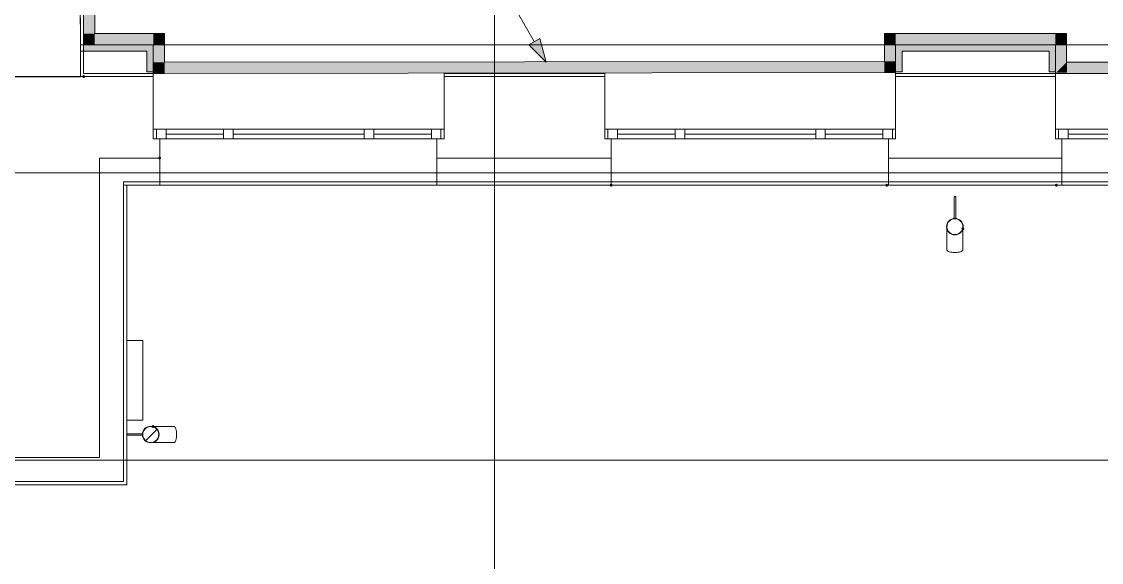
# Model space of a CAD drawing. Header units: millimetres. Extents: x 0 to 1189, y 0 to 841.
# Drawn here: x 375.6 to 443.1, y 281.5 to 315.4 of the extents above; entities that cross this region are included whole.
import ezdxf

# ---------------------------------------------------------------- set-up
doc = ezdxf.new("R2010")
doc.units = ezdxf.units.MM

msp = doc.modelspace()

# ---------------------------------------------------------------- hatches: boundary and pattern name
at = {"true_color": 0xf1d696}
h = msp.add_hatch(color=41, dxfattribs=at)
h.dxf.hatch_style = 2
h.paths.add_polyline_path([(379.990581, 366.34833), (380.150581, 314.604251), (379.44958, 314.604251), (379.290579, 366.34833)])
h = msp.add_hatch(color=41, dxfattribs=at)
h.dxf.hatch_style = 2
h.paths.add_polyline_path([(380.150581, 314.604251), (379.45458, 313.90625), (379.44958, 314.604251)])
h = msp.add_hatch(color=41, dxfattribs=at)
h.dxf.hatch_style = 2
h.paths.add_polyline_path([(380.150581, 314.604251), (380.152581, 313.90425), (379.45258, 313.90425)])
h = msp.add_hatch(color=41, dxfattribs=at)
h.dxf.hatch_style = 2
h.paths.add_polyline_path([(383.816586, 314.604251), (383.816586, 313.90425), (380.152581, 313.90425), (380.150581, 314.604251)])
h = msp.add_hatch(color=41, dxfattribs=at)
h.dxf.hatch_style = 2
h.paths.add_polyline_path([(383.816586, 313.90425), (384.516587, 314.604251), (384.516587, 313.90425)])
h = msp.add_hatch(color=41, dxfattribs=at)
h.dxf.hatch_style = 2
h.paths.add_polyline_path([(383.816586, 314.604251), (384.516587, 314.604251), (383.816586, 313.90425)])
at = {"true_color": 0x0077b0}
h = msp.add_hatch(color=144, dxfattribs=at)
h.dxf.hatch_style = 2
h.paths.add_polyline_path([(408.395624, 312.804249), (407.305622, 313.90025), (407.999623, 314.298251)])
at = {"true_color": 0xf1d696}
h = msp.add_hatch(color=41, dxfattribs=at)
h.dxf.hatch_style = 2
h.paths.add_polyline_path([(429.566656, 314.604251), (430.266657, 314.604251), (430.266657, 313.90425)])
h = msp.add_hatch(color=41, dxfattribs=at)
h.dxf.hatch_style = 2
h.paths.add_polyline_path([(429.566656, 313.90425), (429.566656, 314.604251), (430.266657, 313.90425)])
h = msp.add_hatch(color=41, dxfattribs=at)
h.dxf.hatch_style = 2
h.paths.add_polyline_path([(440.266673, 314.604251), (440.266673, 313.90425), (430.266657, 313.90425), (430.266657, 314.604251)])
h = msp.add_hatch(color=41, dxfattribs=at)
h.dxf.hatch_style = 2
h.paths.add_polyline_path([(440.266673, 313.90425), (440.966674, 314.604251), (440.966674, 313.90425)])
h = msp.add_hatch(color=41, dxfattribs=at)
h.dxf.hatch_style = 2
h.paths.add_polyline_path([(440.266673, 314.604251), (440.966674, 314.604251), (440.266673, 313.90425)])
h = msp.add_hatch(color=7)
h.dxf.hatch_style = 2
h.paths.add_polyline_path([(383.816586, 313.90425), (383.816586, 313.50425), (379.45758, 313.50425), (379.45258, 313.90425)])
h = msp.add_hatch(color=41, dxfattribs=at)
h.dxf.hatch_style = 2
h.paths.add_polyline_path([(384.516587, 312.804249), (383.816586, 312.804249), (383.816586, 313.90425), (384.516587, 313.90425)])
h = msp.add_hatch(color=41, dxfattribs=at)
h.dxf.hatch_style = 2
h.paths.add_polyline_path([(429.566656, 313.90425), (430.266657, 313.90425), (430.266657, 312.854249), (429.566656, 312.853249)])
h = msp.add_hatch(color=7)
h.dxf.hatch_style = 2
h.paths.add_polyline_path([(430.666658, 312.204248), (430.266657, 312.204248), (430.266657, 313.90425), (430.666658, 313.90425)])
h = msp.add_hatch(color=7)
h.dxf.hatch_style = 2
h.paths.add_polyline_path([(440.266673, 313.90425), (440.266673, 313.50425), (430.666658, 313.50425), (430.666658, 313.90425)])
h = msp.add_hatch(color=41, dxfattribs=at)
h.dxf.hatch_style = 2
h.paths.add_polyline_path([(440.266673, 313.90425), (440.966674, 313.90425), (440.966674, 312.154248), (440.266673, 312.154248)])
h = msp.add_hatch(color=7)
h.dxf.hatch_style = 2
h.paths.add_polyline_path([(383.816586, 312.204248), (383.416586, 312.204248), (383.416586, 313.50425), (383.816586, 313.50425)])
h = msp.add_hatch(color=41, dxfattribs=at)
h.dxf.hatch_style = 2
h.paths.add_polyline_path([(429.566656, 312.853249), (429.566656, 312.153248), (384.516587, 312.104248), (384.516587, 312.804249)])
h = msp.add_hatch(color=41, dxfattribs=at)
h.dxf.hatch_style = 2
h.paths.add_polyline_path([(429.566656, 312.853249), (430.266657, 312.854249), (430.266657, 312.154248)])
h = msp.add_hatch(color=41, dxfattribs=at)
h.dxf.hatch_style = 2
h.paths.add_polyline_path([(429.566656, 312.153248), (429.566656, 312.853249), (430.266657, 312.154248)])
h = msp.add_hatch(color=7)
h.dxf.hatch_style = 2
h.paths.add_polyline_path([(440.266673, 312.204248), (439.866672, 312.204248), (439.866672, 313.50425), (440.266673, 313.50425)])
h = msp.add_hatch(color=41, dxfattribs=at)
h.dxf.hatch_style = 2
h.paths.add_polyline_path([(384.516587, 312.804249), (384.516587, 312.104248), (383.816586, 312.104248)])
h = msp.add_hatch(color=41, dxfattribs=at)
h.dxf.hatch_style = 2
h.paths.add_polyline_path([(383.816586, 312.104248), (383.816586, 312.804249), (384.516587, 312.804249)])
h = msp.add_hatch(color=41, dxfattribs=at)
h.dxf.hatch_style = 2
h.paths.add_polyline_path([(486.018743, 312.804249), (486.018743, 312.104248), (440.266673, 312.104248), (440.966674, 312.804249)])
h = msp.add_hatch(color=41, dxfattribs=at)
h.dxf.hatch_style = 2
h.paths.add_polyline_path([(440.316673, 312.154248), (440.966674, 312.804249), (440.966674, 312.154248)])
h = msp.add_hatch(color=7)
h.dxf.hatch_style = 2
h.paths.add_polyline_path([(379.54858, 311.916247), (379.522142, 311.97981), (379.45858, 312.006247), (379.395017, 311.97981), (379.36858, 311.916247), (379.36858, 311.904247), (379.395017, 311.840685), (379.45858, 311.814247), (379.522142, 311.840685), (379.54858, 311.904247)])
h = msp.add_hatch(color=41, dxfattribs=at)
h.dxf.hatch_style = 2
h.paths.add_polyline_path([(440.316673, 312.154248), (440.266673, 312.104248), (440.266673, 312.154248)])
h = msp.add_hatch(color=7)
h.dxf.hatch_style = 2
h.paths.add_polyline_path([(384.216587, 306.89424), (384.153024, 306.867802), (384.126587, 306.804239), (384.153024, 306.740677), (384.216587, 306.714239), (384.28115, 306.740677), (384.307587, 306.804239), (384.28115, 306.867802)])
h = msp.add_hatch(color=7)
h.dxf.hatch_style = 2
h.paths.add_polyline_path([(412.55663, 305.104237), (412.530193, 305.167799), (412.46663, 305.194237), (412.403068, 305.167799), (412.37663, 305.104237), (412.37663, 305.094237), (412.403068, 305.030674), (412.46663, 305.004237), (412.530193, 305.030674), (412.55663, 305.094237)])
h = msp.add_hatch(color=7)
h.dxf.hatch_style = 2
h.paths.add_polyline_path([(429.618656, 305.094237), (429.645094, 305.030674), (429.708656, 305.004237), (429.772219, 305.030674), (429.798657, 305.094237), (429.798657, 305.104237), (429.772219, 305.167799), (429.708656, 305.194237), (429.645094, 305.167799), (429.618656, 305.104237)])
h = msp.add_hatch(color=7)
h.dxf.hatch_style = 2
h.paths.add_polyline_path([(440.408673, 305.104237), (440.382235, 305.167799), (440.318673, 305.194237), (440.25511, 305.167799), (440.228673, 305.104237), (440.228673, 305.094237), (440.25511, 305.030674), (440.318673, 305.004237), (440.382235, 305.030674), (440.408673, 305.094237)])
h = msp.add_hatch(color=7)
h.dxf.hatch_style = 2
h.paths.add_polyline_path([(434.562664, 302.373233), (434.536226, 302.436795), (434.472664, 302.463233), (434.409101, 302.436795), (434.382664, 302.373233), (434.382664, 302.361233), (434.409101, 302.29767), (434.472664, 302.271232), (434.536226, 302.29767), (434.562664, 302.361233)])
h = msp.add_hatch(color=7)
h.dxf.hatch_style = 2
h.paths.add_polyline_path([(383.788586, 290.072214), (383.725024, 290.045776), (383.698586, 289.982214), (383.725024, 289.918651), (383.788586, 289.892214), (383.800586, 289.892214), (383.864149, 289.918651), (383.890586, 289.982214), (383.864149, 290.045776), (383.800586, 290.072214)])

# ---------------------------------------------------------------- linework, layer by layer
at = {"color": 7, "lineweight": 0}
for points in [[(405.172619, 251.095154), (405.172619, 498.901533)], [(379.258579, 311.901247), (379.097579, 371.104338)], [(379.082579, 370.904337), (379.258579, 311.916247)], [(379.45758, 312.104248), (379.282579, 370.904337)], [(379.290579, 366.34833), (379.44958, 314.604251)], [(380.149581, 314.604251), (379.990581, 366.34833)], [(379.45258, 313.90425), (379.44958, 314.604251)], [(384.516587, 314.604251), (380.149581, 314.604251)], [(384.516587, 314.604251), (384.516587, 313.90425)], [(429.566656, 314.604251), (430.266657, 314.604251)], [(429.566656, 314.604251), (429.566656, 312.853249)], [(440.966674, 314.604251), (430.266657, 314.604251)], [(440.966674, 314.604251), (440.966674, 313.90425)], [(383.816586, 313.90425), (379.252579, 313.90425)], [(379.45258, 313.90425), (383.816586, 313.90425)], [(430.266657, 313.90425), (383.816586, 313.90425)], [(383.816586, 312.204248), (383.816586, 313.90425)], [(383.816586, 313.90425), (383.816586, 312.104248)], [(384.516587, 312.804249), (384.516587, 313.90425)], [(440.266673, 313.90425), (430.266657, 313.90425)], [(430.266657, 313.90425), (430.266657, 312.204248)], [(430.266657, 312.854249), (430.266657, 313.90425)], [(430.266657, 313.90425), (440.266673, 313.90425)], [(458.766701, 313.90425), (440.266673, 313.90425)], [(440.266673, 312.204248), (440.266673, 313.90425)], [(440.266673, 313.90425), (440.266673, 312.154248)], [(440.966674, 312.154248), (440.966674, 313.90425)], [(379.253579, 313.50425), (383.416586, 313.50425)], [(383.416586, 313.50425), (383.416586, 312.204248)], [(429.566656, 312.853249), (384.516587, 312.804249)], [(430.266657, 312.154248), (430.266657, 312.854249)], [(430.666658, 313.50425), (439.866672, 313.50425)], [(430.666658, 312.204248), (430.666658, 313.50425)], [(439.866672, 313.50425), (439.866672, 312.204248)], [(383.416586, 312.204248), (383.816586, 312.204248)], [(383.816586, 312.204248), (383.816586, 312.104248)], [(430.266657, 312.104248), (430.266657, 312.204248)], [(430.266657, 312.204248), (430.666658, 312.204248)], [(439.866672, 312.204248), (440.266673, 312.204248)], [(440.266673, 312.204248), (440.266673, 312.104248)], [(440.966674, 312.804249), (440.966674, 312.154248)], [(486.018743, 312.804249), (440.966674, 312.804249)], [(383.816586, 311.904247), (374.858573, 311.904247)], [(374.858573, 311.889247), (379.258579, 311.901247)], [(379.258579, 311.916247), (379.45858, 311.916247)], [(383.816586, 312.104248), (379.45758, 312.104248)], [(383.816586, 311.904247), (383.816586, 312.104248)], [(383.816586, 312.104248), (384.516587, 312.104248)], [(383.816586, 308.604242), (383.816586, 311.904247)], [(384.516587, 312.104248), (430.266657, 312.154248)], [(412.06663, 312.104248), (402.016614, 312.104248)], [(402.016614, 312.104248), (402.016614, 311.904247)], [(402.016614, 311.904247), (402.016614, 308.604242)], [(412.06663, 311.904247), (402.016614, 311.904247)], [(412.06663, 311.904247), (412.06663, 312.104248)], [(412.06663, 308.604242), (412.06663, 311.904247)], [(440.266673, 312.104248), (430.266657, 312.104248)], [(430.266657, 312.104248), (430.266657, 311.904247)], [(430.266657, 311.904247), (430.266657, 308.604242)], [(440.266673, 311.904247), (430.266657, 311.904247)], [(440.266673, 312.154248), (440.266673, 312.104248)], [(440.266673, 311.904247), (440.266673, 312.104248)], [(440.266673, 312.104248), (486.718744, 312.104248)], [(440.266673, 308.604242), (440.266673, 311.904247)], [(384.616588, 308.604242), (383.816586, 308.604242)], [(383.816586, 308.604242), (383.816586, 308.004241)], [(384.616588, 308.604242), (383.816586, 308.604242)], [(383.816586, 308.604242), (383.816586, 308.004241)], [(384.016587, 308.604242), (384.016587, 308.004241)], [(384.616588, 308.004241), (384.616588, 308.604242)], [(384.616588, 308.604242), (388.216593, 308.604242)], [(388.216593, 308.304242), (384.616588, 308.304242)], [(388.216593, 308.004241), (388.216593, 308.604242)], [(388.216593, 308.604242), (388.816594, 308.604242)], [(388.816594, 308.604242), (388.216593, 308.604242)], [(388.816594, 308.604242), (388.816594, 308.004241)], [(388.816594, 308.604242), (397.016607, 308.604242)], [(397.016607, 308.304242), (388.816594, 308.304242)], [(397.016607, 308.004241), (397.016607, 308.604242)], [(397.016607, 308.604242), (397.616607, 308.604242)], [(397.616607, 308.604242), (397.016607, 308.604242)], [(397.616607, 308.604242), (397.616607, 308.004241)], [(397.616607, 308.604242), (401.216613, 308.604242)], [(401.216613, 308.304242), (397.616607, 308.304242)], [(401.216613, 308.004241), (401.216613, 308.604242)], [(401.216613, 308.604242), (402.016614, 308.604242)], [(402.016614, 308.604242), (401.216613, 308.604242)], [(401.816614, 308.604242), (401.816614, 308.004241)], [(402.016614, 308.604242), (402.016614, 308.004241)], [(402.016614, 308.004241), (402.016614, 308.604242)], [(412.866631, 308.604242), (412.06663, 308.604242)], [(412.06663, 308.604242), (412.06663, 308.004241)], [(412.866631, 308.604242), (412.06663, 308.604242)], [(412.06663, 308.604242), (412.06663, 308.004241)], [(412.26663, 308.604242), (412.26663, 308.004241)], [(412.866631, 308.004241), (412.866631, 308.604242)], [(412.866631, 308.604242), (416.466636, 308.604242)], [(416.466636, 308.304242), (412.866631, 308.304242)], [(416.466636, 308.004241), (416.466636, 308.604242)], [(416.466636, 308.604242), (417.066637, 308.604242)], [(417.066637, 308.604242), (416.466636, 308.604242)], [(417.066637, 308.604242), (417.066637, 308.004241)], [(417.066637, 308.604242), (425.26665, 308.604242)], [(425.26665, 308.304242), (417.066637, 308.304242)], [(425.26665, 308.004241), (425.26665, 308.604242)], [(425.26665, 308.604242), (425.866651, 308.604242)], [(425.866651, 308.604242), (425.26665, 308.604242)], [(425.866651, 308.604242), (425.866651, 308.004241)], [(425.866651, 308.604242), (429.466656, 308.604242)], [(429.466656, 308.304242), (425.866651, 308.304242)], [(429.466656, 308.004241), (429.466656, 308.604242)], [(429.466656, 308.604242), (430.266657, 308.604242)], [(430.266657, 308.604242), (429.466656, 308.604242)], [(430.066657, 308.604242), (430.066657, 308.004241)], [(430.266657, 308.604242), (430.266657, 308.004241)], [(430.266657, 308.004241), (430.266657, 308.604242)], [(441.066674, 308.604242), (440.266673, 308.604242)], [(440.266673, 308.604242), (440.266673, 308.004241)], [(441.066674, 308.604242), (440.266673, 308.604242)], [(440.266673, 308.604242), (440.266673, 308.004241)], [(440.466673, 308.604242), (440.466673, 308.004241)], [(441.066674, 308.004241), (441.066674, 308.604242)], [(441.066674, 308.604242), (444.666679, 308.604242)], [(444.666679, 308.304242), (441.066674, 308.304242)], [(383.816586, 308.004241), (384.616588, 308.004241)], [(383.816586, 308.004241), (384.616588, 308.004241)], [(384.216587, 306.804239), (384.216587, 308.004241)], [(388.216593, 308.004241), (384.616588, 308.004241)], [(388.816594, 308.004241), (388.216593, 308.004241)], [(388.216593, 308.004241), (388.816594, 308.004241)], [(397.016607, 308.004241), (388.816594, 308.004241)], [(397.616607, 308.004241), (397.016607, 308.004241)], [(397.016607, 308.004241), (397.616607, 308.004241)], [(401.216613, 308.004241), (397.616607, 308.004241)], [(402.016614, 308.004241), (401.216613, 308.004241)], [(401.216613, 308.004241), (402.016614, 308.004241)], [(401.566614, 308.004241), (401.566614, 306.804239)], [(412.06663, 308.004241), (412.866631, 308.004241)], [(412.06663, 308.004241), (412.866631, 308.004241)], [(412.46663, 306.804239), (412.46663, 308.004241)], [(416.466636, 308.004241), (412.866631, 308.004241)], [(417.066637, 308.004241), (416.466636, 308.004241)], [(416.466636, 308.004241), (417.066637, 308.004241)], [(425.26665, 308.004241), (417.066637, 308.004241)], [(425.866651, 308.004241), (425.26665, 308.004241)], [(425.26665, 308.004241), (425.866651, 308.004241)], [(429.466656, 308.004241), (425.866651, 308.004241)], [(430.266657, 308.004241), (429.466656, 308.004241)], [(429.466656, 308.004241), (430.266657, 308.004241)], [(429.816657, 308.004241), (429.816657, 306.804239)], [(440.266673, 308.004241), (441.066674, 308.004241)], [(440.266673, 308.004241), (441.066674, 308.004241)], [(440.666673, 306.804239), (440.666673, 308.004241)], [(444.666679, 308.004241), (441.066674, 308.004241)], [(380.458581, 288.032211), (380.458581, 306.804239)], [(384.216587, 306.804239), (380.458581, 306.804239)], [(384.216587, 305.104237), (384.216587, 306.804239)], [(401.566614, 306.804239), (412.46663, 306.804239)], [(401.566614, 306.804239), (401.566614, 305.104237)], [(412.46663, 305.104237), (412.46663, 306.804239)], [(440.666673, 306.804239), (429.816657, 306.804239)], [(429.816657, 306.804239), (429.816657, 305.104237)], [(440.666673, 305.104237), (440.666673, 306.804239)], [(198.085303, 305.871238), (810.158238, 305.871238)], [(384.216587, 305.304237), (381.958584, 305.304237)], [(381.958584, 305.304237), (381.958584, 286.532208)], [(382.158584, 305.104237), (381.958584, 305.104237)], [(382.158584, 305.104237), (384.216587, 305.104237)], [(382.158584, 286.332208), (382.158584, 305.104237)], [(384.216587, 305.304237), (401.566614, 305.304237)], [(401.566614, 305.104237), (384.216587, 305.104237)], [(412.46663, 305.304237), (401.566614, 305.304237)], [(401.566614, 305.104237), (412.46663, 305.104237)], [(412.46663, 305.304237), (429.816657, 305.304237)], [(412.46663, 305.104237), (429.816657, 305.104237)], [(429.708656, 305.094237), (412.46663, 305.094237)], [(440.666673, 305.304237), (429.816657, 305.304237)], [(429.816657, 305.104237), (440.666673, 305.104237)], [(458.0167, 305.094237), (440.318673, 305.094237)], [(440.666673, 305.304237), (458.0167, 305.304237)], [(458.0167, 305.104237), (440.666673, 305.104237)], [(433.922663, 304.404236), (433.922663, 303.012234)], [(434.022663, 304.404236), (433.922663, 304.404236)], [(434.022663, 303.012234), (434.022663, 304.404236)], [(433.972663, 301.984232), (433.867919, 301.994763), (433.770335, 302.024982), (433.682008, 302.072826), (433.605037, 302.136232), (433.54152, 302.213139), (433.493553, 302.301483), (433.463235, 302.399201), (433.452662, 302.504233), (433.463235, 302.608977), (433.493553, 302.706561), (433.54152, 302.794888), (433.605037, 302.871858), (433.682008, 302.935376), (433.770335, 302.983343), (433.867919, 303.013661), (433.972663, 303.024234)], [(433.972663, 302.004232), (433.871936, 302.014355), (433.7781, 302.043404), (433.69317, 302.089398), (433.619162, 302.150357), (433.558092, 302.224301), (433.511975, 302.309248), (433.482826, 302.403219), (433.472662, 302.504233), (433.482826, 302.60496), (433.511975, 302.698796), (433.558092, 302.783725), (433.619162, 302.857733), (433.69317, 302.918804), (433.7781, 302.964921), (433.871936, 302.99407), (433.972663, 303.004234)], [(433.972663, 303.024234), (434.077407, 303.013661), (434.174991, 302.983343), (434.263318, 302.935376), (434.340289, 302.871858), (434.403806, 302.794888), (434.451773, 302.706561), (434.482092, 302.608977), (434.492664, 302.504233), (434.482092, 302.399201), (434.451773, 302.301483), (434.403806, 302.213139), (434.340289, 302.136232), (434.263318, 302.072826), (434.174991, 302.024982), (434.077407, 301.994763), (433.972663, 301.984232)], [(433.972663, 303.004234), (434.07339, 302.99407), (434.167226, 302.964921), (434.252156, 302.918804), (434.326164, 302.857733), (434.387234, 302.783725), (434.433351, 302.698796), (434.4625, 302.60496), (434.472664, 302.504233), (434.4625, 302.403219), (434.433351, 302.309248), (434.387234, 302.224301), (434.326164, 302.150357), (434.252156, 302.089398), (434.167226, 302.043404), (434.07339, 302.014355), (433.972663, 302.004232)], [(433.472662, 302.350233), (433.472662, 302.373233)], [(433.472662, 302.322233), (433.472662, 302.350233)], [(433.472662, 302.293233), (433.472662, 302.322233)], [(433.472662, 302.261232), (433.472662, 302.293233)], [(433.472662, 302.227232), (433.472662, 302.261232)], [(433.472662, 302.192232), (433.472662, 302.227232)], [(433.472662, 302.154232), (433.472662, 302.192232)], [(433.472662, 302.115232), (433.472662, 302.154232)], [(433.472662, 302.074232), (433.472662, 302.115232)], [(433.472662, 302.031232), (433.472662, 302.074232)], [(433.472662, 301.986232), (433.472662, 302.031232)], [(434.472664, 302.361233), (434.472664, 302.334233)], [(434.472664, 302.334233), (434.472664, 302.305233)], [(434.472664, 302.305233), (434.472664, 302.275233)], [(434.472664, 302.275233), (434.472664, 302.242232)], [(434.472664, 302.242232), (434.472664, 302.207232)], [(434.472664, 302.207232), (434.472664, 302.170232)], [(434.472664, 302.170232), (434.472664, 302.131232)], [(434.472664, 302.131232), (434.472664, 302.091232)], [(434.472664, 302.091232), (434.472664, 302.049232)], [(434.472664, 302.049232), (434.472664, 302.005232)], [(433.472662, 301.940232), (433.472662, 301.986232)], [(433.472662, 301.892232), (433.472662, 301.940232)], [(433.472662, 301.843232), (433.472662, 301.892232)], [(433.472662, 301.793232), (433.472662, 301.843232)], [(433.472662, 301.741232), (433.472662, 301.793232)], [(433.472662, 301.689232), (433.472662, 301.741232)], [(433.472662, 301.635232), (433.472662, 301.689232)], [(433.472662, 301.580231), (433.472662, 301.635232)], [(433.472662, 301.524231), (433.472662, 301.580231)], [(433.472662, 301.467231), (433.472662, 301.524231)], [(433.472662, 301.467231), (433.472662, 301.042231)], [(434.472664, 302.005232), (434.472664, 301.959232)], [(434.472664, 301.959232), (434.472664, 301.912232)], [(434.472664, 301.912232), (434.472664, 301.864232)], [(434.472664, 301.864232), (434.472664, 301.814232)], [(434.472664, 301.814232), (434.472664, 301.763232)], [(434.472664, 301.763232), (434.472664, 301.711232)], [(434.472664, 301.711232), (434.472664, 301.657232)], [(434.472664, 301.657232), (434.472664, 301.603231)], [(434.472664, 301.603231), (434.472664, 301.547231)], [(434.472664, 301.547231), (434.472664, 301.491231)], [(434.472664, 301.491231), (434.472664, 301.467231)], [(434.472664, 301.042231), (434.472664, 301.467231)], [(433.972663, 300.88823), (433.871936, 300.891361), (433.7781, 300.90034), (433.69317, 300.914545), (433.619162, 300.933355), (433.558092, 300.95615), (433.511975, 300.982309), (433.482826, 301.011209), (433.472662, 301.042231)], [(434.472664, 301.042231), (434.4625, 301.011209), (434.433351, 300.982309), (434.387234, 300.95615), (434.326164, 300.933355), (434.252156, 300.914545), (434.167226, 300.90034), (434.07339, 300.891361), (433.972663, 300.88823)], [(383.158585, 295.382222), (382.158584, 295.382222)], [(383.158585, 290.382214), (383.158585, 295.382222)], [(382.158584, 290.382214), (383.158585, 290.382214)], [(383.138585, 289.482213), (383.149117, 289.586957), (383.179335, 289.684541), (383.227179, 289.772868), (383.290586, 289.849839), (383.367492, 289.913356), (383.455836, 289.961323), (383.553555, 289.991641), (383.658586, 290.002214), (383.76333, 289.991641), (383.860915, 289.961323), (383.949241, 289.913356), (384.026212, 289.849839), (384.089729, 289.772868), (384.137696, 289.684541), (384.168015, 289.586957), (384.178587, 289.482213)], [(383.158585, 289.482213), (383.168708, 289.58294), (383.197757, 289.676776), (383.243752, 289.761706), (383.304711, 289.835713), (383.378654, 289.896784), (383.463601, 289.942901), (383.557572, 289.97205), (383.658586, 289.982214), (383.759313, 289.97205), (383.853149, 289.942901), (383.938079, 289.896784), (384.012087, 289.835713), (384.073157, 289.761706), (384.119274, 289.676776), (384.148423, 289.58294), (384.158587, 289.482213)], [(383.800586, 289.982214), (383.827586, 289.982214)], [(383.827586, 289.982214), (383.856586, 289.982214)], [(383.856586, 289.982214), (383.887586, 289.982214)], [(383.887586, 289.982214), (383.920587, 289.982214)], [(383.920587, 289.982214), (383.954587, 289.982214)], [(383.954587, 289.982214), (383.991587, 289.982214)], [(383.991587, 289.982214), (384.030587, 289.982214)], [(384.030587, 289.982214), (384.070587, 289.982214)], [(384.070587, 289.982214), (384.113587, 289.982214)], [(384.113587, 289.982214), (384.156587, 289.982214)], [(384.156587, 289.982214), (384.202587, 289.982214)], [(384.202587, 289.982214), (384.249587, 289.982214)], [(384.249587, 289.982214), (384.297587, 289.982214)], [(384.297587, 289.982214), (384.347587, 289.982214)], [(384.347587, 289.982214), (384.398587, 289.982214)], [(384.398587, 289.982214), (384.451587, 289.982214)], [(384.451587, 289.982214), (384.504587, 289.982214)], [(384.504587, 289.982214), (384.559588, 289.982214)], [(384.559588, 289.982214), (384.614588, 289.982214)], [(384.614588, 289.982214), (384.670588, 289.982214)], [(384.670588, 289.982214), (384.694588, 289.982214)], [(385.119588, 289.982214), (384.694588, 289.982214)], [(385.119572, 289.982238), (385.150593, 289.972074), (385.179493, 289.942925), (385.205652, 289.896808), (385.228447, 289.835738), (385.247257, 289.76173), (385.261462, 289.6768), (385.270441, 289.582964), (385.273572, 289.482237)], [(383.149585, 289.532213), (382.158584, 289.532213)], [(382.158584, 289.432213), (383.149585, 289.432213)], [(384.178587, 289.482213), (384.168015, 289.377469), (384.137696, 289.279885), (384.089729, 289.191558), (384.026212, 289.114587), (383.949241, 289.05107), (383.860915, 289.003103), (383.76333, 288.972784), (383.658586, 288.962212), (383.553555, 288.972784), (383.455836, 289.003103), (383.367492, 289.05107), (383.290586, 289.114587), (383.227179, 289.191558), (383.179335, 289.279885), (383.149117, 289.377469), (383.138585, 289.482213)], [(384.158587, 289.482213), (384.148423, 289.381486), (384.119274, 289.28765), (384.073157, 289.20272), (384.012087, 289.128712), (383.938079, 289.067642), (383.853149, 289.021525), (383.759313, 288.992376), (383.658586, 288.982212), (383.557572, 288.992376), (383.463601, 289.021525), (383.378654, 289.067642), (383.304711, 289.128712), (383.243752, 289.20272), (383.197757, 289.28765), (383.168708, 289.381486), (383.158585, 289.482213)], [(383.341586, 289.097212), (384.035587, 289.791213)], [(385.273572, 289.482237), (385.270441, 289.38151), (385.261462, 289.287674), (385.247257, 289.202744), (385.228447, 289.128737), (385.205652, 289.067666), (385.179494, 289.021549), (385.150593, 288.9924), (385.119572, 288.982236)], [(383.811586, 288.982212), (383.788586, 288.982212)], [(383.839586, 288.982212), (383.811586, 288.982212)], [(383.868586, 288.982212), (383.839586, 288.982212)], [(383.900587, 288.982212), (383.868586, 288.982212)], [(383.934587, 288.982212), (383.900587, 288.982212)], [(383.970587, 288.982212), (383.934587, 288.982212)], [(384.007587, 288.982212), (383.970587, 288.982212)], [(384.046587, 288.982212), (384.007587, 288.982212)], [(384.088587, 288.982212), (384.046587, 288.982212)], [(384.131587, 288.982212), (384.088587, 288.982212)], [(384.175587, 288.982212), (384.131587, 288.982212)], [(384.221587, 288.982212), (384.175587, 288.982212)], [(384.269587, 288.982212), (384.221587, 288.982212)], [(384.318587, 288.982212), (384.269587, 288.982212)], [(384.368587, 288.982212), (384.318587, 288.982212)], [(384.420587, 288.982212), (384.368587, 288.982212)], [(384.473587, 288.982212), (384.420587, 288.982212)], [(384.527587, 288.982212), (384.473587, 288.982212)], [(384.582588, 288.982212), (384.527587, 288.982212)], [(384.637588, 288.982212), (384.582588, 288.982212)], [(384.694588, 288.982212), (384.637588, 288.982212)], [(384.694588, 288.982212), (385.119588, 288.982212)], [(198.085303, 287.87121), (810.158238, 287.87121)], [(300.295459, 288.032211), (380.458581, 288.032211)], [(381.958584, 286.532208), (298.802457, 286.532208)], [(298.603456, 286.332208), (382.158584, 286.332208)]]:
    msp.add_lwpolyline(points, dxfattribs=at)
at = {"color": 144, "lineweight": 0, "true_color": 0x0077b0}
for points in [[(407.652623, 314.099251), (389.591595, 345.586299)], [(407.305622, 313.90025), (407.999623, 314.298251)], [(408.395624, 312.804249), (407.999623, 314.298251)], [(408.395624, 312.804249), (407.305622, 313.90025)]]:
    msp.add_lwpolyline(points, dxfattribs=at)

doc.saveas('drawing.dxf')
